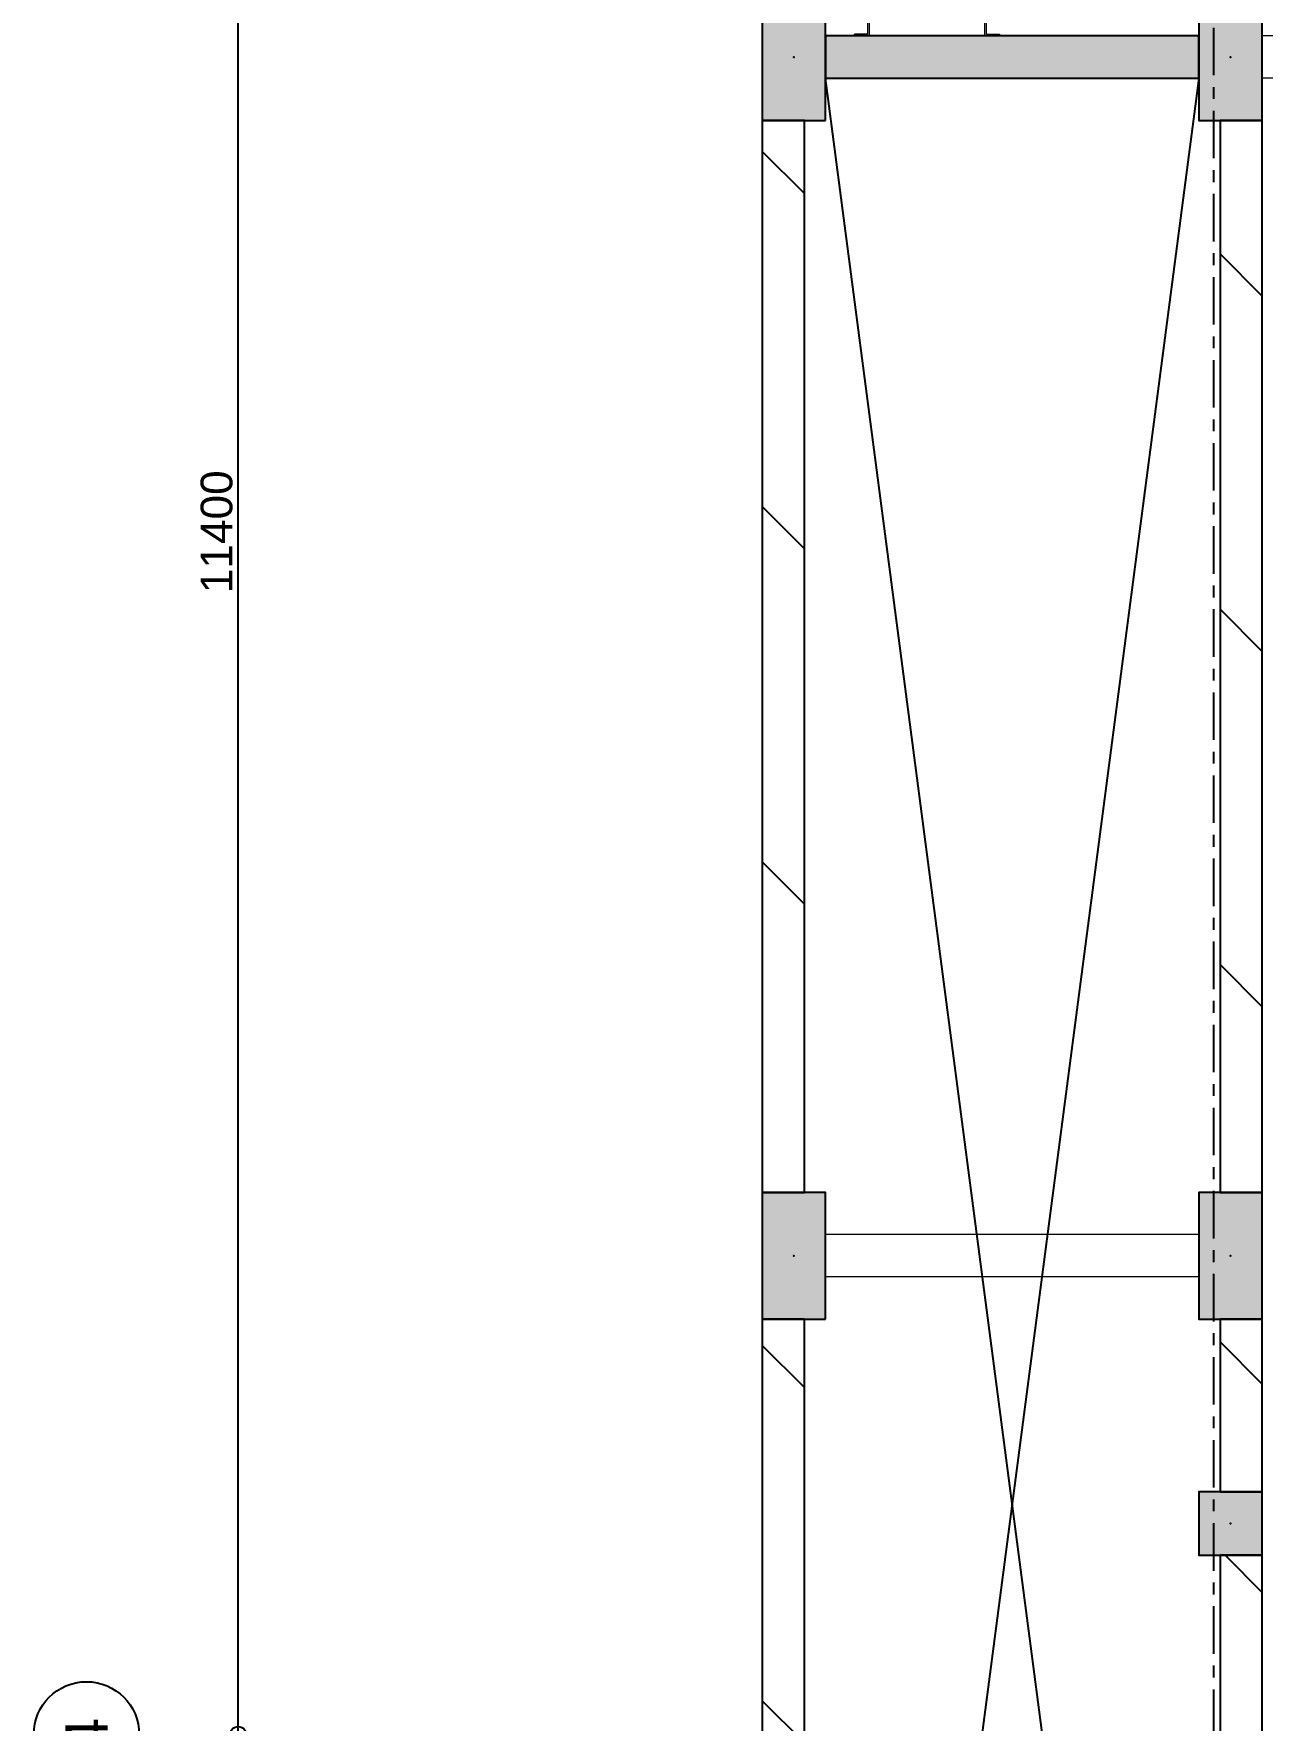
# Model space of a CAD drawing. Header units: millimetres. Extents: x -153298 to 620751, y -313239 to 250031.
# Drawn here: x -7476 to -1654, y 153534 to 161527 of the extents above; entities that cross this region are included whole.
import ezdxf
from ezdxf.enums import TextEntityAlignment as Align

# ---------------------------------------------------------------- set-up
doc = ezdxf.new("R2010")
doc.units = ezdxf.units.MM
for name, pattern in [('CENTER', [2, 1.25, -0.25, 0.25, -0.25]), ('TA_GL_000.90000', [2.475, 0.9, -0.225, 0.225, -0.225, 0.9]), ('XKITLINE00', [0])]:
    doc.linetypes.add(name, pattern=pattern)
doc.layers.get('DEFPOINTS').update_dxf_attribs({"color": 250})
for name, color, linetype in [('000 - 0_SYM_DWG_GRID-BUBBLE_MAIN_COLOR_6', 6, 'Continuous'), ('000 - 0_SYM_DWG_GRIDLINE_MAIN_COLOR_251', 251, 'Continuous'), ('000 - 0_SYM_DWG_SLOPE-SYM_TEXT_COLOR_3', 3, 'Continuous'), ('000 - CONCRETE_COL_CUT_COLOR_1', 1, 'Continuous'), ('000 - CONCRETE_COL_CUT_COLOR_5', 5, 'Continuous'), ('000 - CONCRETE_COL_HATCH_', 251, 'Continuous'), ('000 - CONCRETE_COL_WIPEOUT_', 250, 'Continuous'), ('000 - CONCRETE_WALL_CUT_COLOR_2', 2, 'Continuous'), ('000 - CONCRETE_WALL_HATCH_', 251, 'Continuous'), ('000 - CONCRETE_WALL_WIPEOUT_', 250, 'Continuous'), ('000 - D I M', 1, 'Continuous'), ('000 - EXISTING_BUILDING_MAIN_COLOR_1', 1, 'Continuous'), ('000 - EXISTING_BUILDING_MAIN_COLOR_251', 251, 'Continuous'), ('000 - EXISTING_BUILDING_SYMBOL_', 251, 'Continuous'), ('000 - EXISTING_COLUMN_CUT_COLOR_5', 5, 'Continuous'), ('000 - EXISTING_CONCRETE_MAIN_COLOR_1', 1, 'Continuous'), ('000 - GRID', 251, 'CENTER')]:
    doc.layers.add(name, color=color, linetype=linetype)
doc.styles.add('ARIAL', font='arial.ttf')
doc.styles.add('FAMELINE_FOR_CKST', font='arial.ttf')
doc.styles.add('TA', font='', dxfattribs={"height": 4.5})
doc.styles.get('TA').set_extended_font_data('Cordia New')
doc.dimstyles.new('FAMELINE-CKST_C-C', dxfattribs={"dimtxt": 0.3, "dimasz": 0.15, "dimexe": 0.1, "dimexo": 0.1, "dimgap": 0.05, "dimtad": 1, "dimzin": 0, "dimdsep": 46, "dimtxsty": 'FAMELINE_FOR_CKST', "dimblk": 'ORIGIN', "dimblk1": 'ORIGIN', "dimblk2": 'ORIGIN', "dimsah": 1, "dimcen": 0.1, "dimdle": 0.1, "dimclrd": 256, "dimclre": 256, "dimclrt": 3, "dimadec": 0, "dimazin": 0, "dimtfac": 1, "dimtix": 1, "dimtmove": 2, "dimatfit": 3, "dimfxl": 1, "dimtolj": 1, "dimtzin": 0, "dimlwd": -1, "dimlwe": -1, "dimarcsym": 0})

# ---------------------------------------------------------------- blocks, each defined once
blk = doc.blocks.new('*U4771')
at = {"layer": '000 - 0_SYM_DWG_GRID-BUBBLE_MAIN_COLOR_6'}
blk.add_line((35, 0), (30, 0), dxfattribs=at)
blk.add_circle((40, 0), 5, dxfattribs=at)
at = {"layer": '000 - 0_SYM_DWG_GRIDLINE_MAIN_COLOR_251', "color": 0, "linetype": 'ByBlock', "ltscale": 5}
blk.add_line((20, 0), (-188, 0), dxfattribs=at)
at = {"layer": '000 - 0_SYM_DWG_GRIDLINE_MAIN_COLOR_251', "color": 3}
blk.add_point((-168, 0), dxfattribs=at)
at = {"layer": '000 - 0_SYM_DWG_GRIDLINE_MAIN_COLOR_251', "color": 0}
blk.add_point((0, 0), dxfattribs=at)
at = {"style": 'TA', "flags": 1}
blk.add_attdef('LOCATION', (6, -6), '', height=4.5, rotation=270, dxfattribs=at)
at = {"layer": '000 - 0_SYM_DWG_SLOPE-SYM_TEXT_COLOR_3', "style": 'ARIAL'}
blk.add_attdef('GRID-HEAD', text='', height=4, rotation=270, dxfattribs=at).set_placement((40, 0), align=Align.MIDDLE_CENTER)
blk = doc.blocks.new('*U4769')
at = {"layer": '000 - 0_SYM_DWG_GRIDLINE_MAIN_COLOR_251', "color": 0, "linetype": 'ByBlock', "ltscale": 5}
blk.add_line((20, 0), (-600, 0), dxfattribs=at)
at = {"style": 'TA', "flags": 1}
blk.add_attdef('LOCATION', (6, -6), '', height=4.5, rotation=270, dxfattribs=at)
at = {"layer": '000 - 0_SYM_DWG_SLOPE-SYM_TEXT_COLOR_3', "style": 'ARIAL'}
blk.add_attdef('GRID-HEAD', text='', height=4, rotation=180, dxfattribs=at).set_placement((40, 0), align=Align.MIDDLE_CENTER)
blk = doc.blocks.new('_Origin')
at = {"color": 0, "linetype": 'ByBlock', "lineweight": -2}
blk.add_line((0, 0), (-1, 0), dxfattribs=at)
blk.add_circle((0, 0), 0.5, dxfattribs=at)
blk = doc.blocks.new('*D5511')
at = {"layer": '000 - D I M', "transparency": 16777216}
for p, q in [((11400, 8450), (11400, 8731.2)), ((22800, 8450), (22800, 8731.2)), ((11475, 8681.2), (22725, 8681.2))]:
    blk.add_line(p, q, dxfattribs=at)
at = {"layer": 'DEFPOINTS', "color": 0, "transparency": 16777216}
for p in [(22800, 8681.2), (11400, 8400), (22800, 8400)]:
    blk.add_point(p, dxfattribs=at)
at = {"layer": '000 - D I M', "transparency": 16777216, "xscale": 75, "yscale": 75, "zscale": 75, "rotation": 180}
blk.add_blockref('_Origin', (11400, 8681.2), dxfattribs=at)
at = {"layer": '000 - D I M', "transparency": 16777216, "xscale": 75, "yscale": 75, "zscale": 75}
blk.add_blockref('_Origin', (22800, 8681.2), dxfattribs=at)
at = {"layer": '000 - D I M', "color": 3, "transparency": 16777216, "insert": (17100, 8782.8), "char_height": 150, "attachment_point": 5, "style": 'FAMELINE_FOR_CKST'}
blk.add_mtext('\\A1;11400', dxfattribs=at)
blk = doc.blocks.new('*A264261')
at = {"layer": '000 - EXISTING_CONCRETE_MAIN_COLOR_1', "linetype": 'XKITLINE00', "lineweight": 0}
for p, q in [((230.28, 181.703982), (275.232, 181.703982)), ((280.032, 181.703982), (320.68, 181.703982)), ((230.28, 180.103982), (275.232, 180.103982)), ((280.032, 180.103982), (320.68, 180.103982)), ((322.279984, 165.144025), (322.279984, 179.303982)), ((323.879984, 178.198291), (323.879984, 179.303982)), ((323.879984, 173.263949), (323.879984, 177.638291)), ((323.879984, 165.144025), (323.879984, 172.703949)), ((230, 164.344025), (266.28, 164.344025)), ((268.68, 164.344025), (275.232, 164.344025)), ((280.032, 164.344025), (320.68, 164.344025)), ((230, 162.744025), (266.28, 162.744025)), ((268.68, 162.744025), (275.232, 162.744025)), ((280.032, 162.744025), (320.68, 162.744025))]:
    blk.add_line(p, q, dxfattribs=at)
blk = doc.blocks.new('*A333327')
at = {"layer": '000 - EXISTING_CONCRETE_MAIN_COLOR_1', "linetype": 'XKITLINE00', "lineweight": 0}
for p, q in [((276.832, 165.144025), (276.832, 179.303982)), ((278.432, 165.144025), (278.432, 179.303982))]:
    blk.add_line(p, q, dxfattribs=at)
blk = doc.blocks.new('*A850836')
at = {"layer": '000 - EXISTING_CONCRETE_MAIN_COLOR_1', "linetype": 'XKITLINE00', "lineweight": 0}
for p, q in [((322.279981, 139.784021), (322.279981, 162.744037)), ((323.879981, 139.784021), (323.879981, 162.744037))]:
    blk.add_line(p, q, dxfattribs=at)
blk = doc.blocks.new('*A1014999')
at = {"layer": '000 - EXISTING_BUILDING_MAIN_COLOR_251', "linetype": 'XKITLINE00', "lineweight": 0}
for p, q in [((323.879968, 177.638291), (323.879968, 178.198291)), ((323.879968, 178.198291), (323.943968, 178.198291)), ((323.943968, 177.702291), (323.943968, 178.198291)), ((323.879968, 177.638291), (325.719968, 177.638291)), ((323.943968, 177.702291), (325.719968, 177.702291))]:
    blk.add_line(p, q, dxfattribs=at)
blk = doc.blocks.new('*A10151000')
at = {"layer": '000 - EXISTING_BUILDING_MAIN_COLOR_251', "linetype": 'XKITLINE00', "lineweight": 0}
for p, q in [((323.879968, 172.703949), (323.879968, 173.263949)), ((323.879968, 173.263949), (325.719968, 173.263949)), ((323.943968, 172.703949), (323.879968, 172.703949)), ((323.943968, 173.199949), (323.943968, 172.703949)), ((323.943968, 173.199949), (326.119968, 173.199949)), ((326.119968, 173.199949), (326.119968, 173.22364))]:
    blk.add_line(p, q, dxfattribs=at)
blk = doc.blocks.new('*A10241009')
at = {"layer": '000 - EXISTING_BUILDING_MAIN_COLOR_1'}
blk.add_hatch(color=256, dxfattribs=at).paths.add_polyline_path([(323.944, 177.902), (323.88, 177.902), (323.88, 178.014), (323.944, 178.014)], flags=17)
at = {"layer": '000 - EXISTING_BUILDING_MAIN_COLOR_1', "linetype": 'XKITLINE00', "lineweight": 0}
for p, q in [((323.88, 178.014), (323.944, 178.014)), ((323.88, 177.958), (323.944, 177.958)), ((323.88, 177.902), (323.944, 177.902))]:
    blk.add_line(p, q, dxfattribs=at)
blk = doc.blocks.new('*A10251010')
at = {"layer": '000 - EXISTING_BUILDING_MAIN_COLOR_1'}
blk.add_hatch(color=256, dxfattribs=at).paths.add_polyline_path([(323.88, 173), (323.944, 173), (323.944, 172.888), (323.88, 172.888)], flags=17)
at = {"layer": '000 - EXISTING_BUILDING_MAIN_COLOR_1', "linetype": 'XKITLINE00', "lineweight": 0}
for p, q in [((323.944, 173), (323.88, 173)), ((323.944, 172.944), (323.88, 172.944)), ((323.944, 172.888), (323.88, 172.888))]:
    blk.add_line(p, q, dxfattribs=at)
blk = doc.blocks.new('*A10271011')
at = {"layer": '000 - EXISTING_BUILDING_MAIN_COLOR_1'}
blk.add_hatch(color=256, dxfattribs=at).paths.add_polyline_path([(323.88, 173), (323.944, 173), (323.944, 172.888), (323.88, 172.888)], flags=17)
at = {"layer": '000 - EXISTING_BUILDING_MAIN_COLOR_1', "linetype": 'XKITLINE00', "lineweight": 0}
for p, q in [((323.944, 173), (323.88, 173)), ((323.944, 172.944), (323.88, 172.944)), ((323.944, 172.888), (323.88, 172.888))]:
    blk.add_line(p, q, dxfattribs=at)
blk = doc.blocks.new('*A10281012')
at = {"layer": '000 - EXISTING_BUILDING_MAIN_COLOR_1'}
blk.add_hatch(color=256, dxfattribs=at).paths.add_polyline_path([(323.944, 177.902), (323.88, 177.902), (323.88, 178.014), (323.944, 178.014)], flags=17)
at = {"layer": '000 - EXISTING_BUILDING_MAIN_COLOR_1', "linetype": 'XKITLINE00', "lineweight": 0}
for p, q in [((323.88, 178.014), (323.944, 178.014)), ((323.88, 177.958), (323.944, 177.958)), ((323.88, 177.902), (323.944, 177.902))]:
    blk.add_line(p, q, dxfattribs=at)
blk = doc.blocks.new('*U4793')
at = {"layer": '000 - CONCRETE_COL_HATCH_'}
h = blk.add_hatch(dxfattribs=at)
h.set_pattern_fill('AR-CONC', color=256, scale=0.5)
h.set_pattern_definition([(50, (-2e-21, 0), (3.5863, -0.31376), [0.375, -4.125]), (355, (-2e-21, 0), (-0.693757, 3.76096), [0.3, -3.3]), (100.4514, (0.299, -0.026), (2.892544, 3.4472), [0.3187, -3.50571]), (46.1842, (-2e-21, 1), (5.336207, -0.827596), [0.5625, -6.1875]), (96.6356, (0.4447, 0.931), (4.67331, 4.87059), [0.47805, -5.25857]), (351.1842, (-2e-21, 1), (4.67331, 4.87059), [0.45, -4.95]), (21, (0.5, 0.75), (2.984535, -2.013094), [0.375, -4.125]), (326, (0.5, 0.75), (1.216577, 3.62575), [0.3, -3.3]), (71.4514, (0.7487, 0.5822), (4.201112, 1.612656), [0.3187, -3.50571]), (37.5, (-2e-21, 0), (0.0607993, 1.6644693), [0, -3.26, 0, -3.35, 0, -3.3125]), (7.5, (-2e-21, 0), (1.315348, 1.972059), [0, -1.91, 0, -3.185, 0, -1.2625]), (327.5, (-1.115, 0), (2.669112, -0.1127744), [0, -1.25, 0, -3.9, 0, -5.175]), (317.5, (-1.615, 0), (2.915931, 0.500525), [0, -1.625, 0, -2.59, 0, -3.675])])
h.paths.add_polyline_path([(-300, -150), (300, -150), (300, 150), (-300, 150)])
blk.add_point((0, 0))
at = {"layer": '000 - EXISTING_COLUMN_CUT_COLOR_5'}
blk.add_lwpolyline([(-300, -150), (300, -150), (300, 150), (-300, 150)], close=True, dxfattribs=at)
blk = doc.blocks.new('*U4801')
at = {"layer": '000 - CONCRETE_COL_HATCH_'}
h = blk.add_hatch(dxfattribs=at)
h.set_pattern_fill('AR-CONC', color=256, scale=0.5)
h.set_pattern_definition([(50, (-2e-21, 0), (3.5863, -0.31376), [0.375, -4.125]), (355, (-2e-21, 0), (-0.693757, 3.76096), [0.3, -3.3]), (100.4514, (0.299, -0.026), (2.892544, 3.4472), [0.3187, -3.50571]), (46.1842, (-2e-21, 1), (5.336207, -0.827596), [0.5625, -6.1875]), (96.6356, (0.4447, 0.931), (4.67331, 4.87059), [0.47805, -5.25857]), (351.1842, (-2e-21, 1), (4.67331, 4.87059), [0.45, -4.95]), (21, (0.5, 0.75), (2.984535, -2.013094), [0.375, -4.125]), (326, (0.5, 0.75), (1.216577, 3.62575), [0.3, -3.3]), (71.4514, (0.7487, 0.5822), (4.201112, 1.612656), [0.3187, -3.50571]), (37.5, (-2e-21, 0), (0.0607993, 1.6644693), [0, -3.26, 0, -3.35, 0, -3.3125]), (7.5, (-2e-21, 0), (1.315348, 1.972059), [0, -1.91, 0, -3.185, 0, -1.2625]), (327.5, (-1.115, 0), (2.669112, -0.1127744), [0, -1.25, 0, -3.9, 0, -5.175]), (317.5, (-1.615, 0), (2.915931, 0.500525), [0, -1.625, 0, -2.59, 0, -3.675])])
h.paths.add_polyline_path([(-300, -150), (300, -150), (300, 150), (-300, 150)])
blk.add_point((0, 0))
at = {"layer": '000 - EXISTING_COLUMN_CUT_COLOR_5'}
blk.add_lwpolyline([(-300, -150), (300, -150), (300, 150), (-300, 150)], close=True, dxfattribs=at)
blk = doc.blocks.new('*U4802')
at = {"layer": '000 - CONCRETE_COL_HATCH_'}
h = blk.add_hatch(dxfattribs=at)
h.set_pattern_fill('AR-CONC', color=256, scale=0.5)
h.set_pattern_definition([(50, (0, -2e-14), (3.5863, -0.31376), [0.375, -4.125]), (355, (0, -2e-14), (-0.693757, 3.76096), [0.3, -3.3]), (100.4514, (0.299, -0.026), (2.892544, 3.4472), [0.3187, -3.50571]), (46.1842, (0, 1), (5.33621, -0.8276), [0.5625, -6.1875]), (96.6356, (0.4447, 0.931), (4.67331, 4.87059), [0.47805, -5.25857]), (351.1842, (0, 1), (4.67331, 4.8706), [0.45, -4.95]), (21, (0.5, 0.75), (2.984535, -2.013094), [0.375, -4.125]), (326, (0.5, 0.75), (1.216577, 3.62575), [0.3, -3.3]), (71.4514, (0.7487, 0.5822), (4.20111, 1.612656), [0.3187, -3.50571]), (37.5, (0, -2e-14), (0.060799, 1.664469), [0, -3.26, 0, -3.35, 0, -3.3125]), (7.5, (0, -2e-14), (1.315348, 1.972059), [0, -1.91, 0, -3.185, 0, -1.2625]), (327.5, (-1.115, -2e-14), (2.669112, -0.112774), [0, -1.25, 0, -3.9, 0, -5.175]), (317.5, (-1.615, -2e-14), (2.91593, 0.500525), [0, -1.625, 0, -2.59, 0, -3.675])])
h.paths.add_polyline_path([(-150, -150), (150, -150), (150, 150), (-150, 150)])
blk.add_point((0, 0))
at = {"layer": '000 - EXISTING_COLUMN_CUT_COLOR_5'}
blk.add_lwpolyline([(-150, -150), (150, -150), (150, 150), (-150, 150)], close=True, dxfattribs=at)
blk = doc.blocks.new('*U6335')
at = {"layer": '000 - CONCRETE_WALL_HATCH_'}
h = blk.add_hatch(dxfattribs=at)
h.set_pattern_fill('ANSI31', color=256, scale=0.5)
h.set_pattern_definition([(45, (9070, -840506.8), (-841.899, 841.899), [])])
h.paths.add_polyline_path([(0, 0), (4535, 0), (4535, 200), (0, 200)])
at = {"layer": '000 - CONCRETE_WALL_CUT_COLOR_2', "lineweight": -2}
blk.add_lwpolyline([(0, 0), (4535, 0), (4535, 200), (0, 200), (0, 200), (0, 200), (0, 200), (0, 200), (0, 200), (0, 200), (0, 200), (0, 200), (0, 200), (0, 200), (0, 200), (0, 200), (0, 200), (0, 200), (0, 200), (0, 200), (0, 200), (0, 200), (0, 200), (0, 200), (0, 200), (0, 200), (0, 200), (0, 200), (0, 200), (0, 200), (0, 200), (0, 200), (0, 200), (0, 200), (0, 200), (0, 200), (0, 200), (0, 200), (0, 200), (0, 200), (0, 200), (0, 200), (0, 200), (0, 200), (0, 200), (0, 200), (0, 200), (0, 200)], close=True, dxfattribs=at)
blk = doc.blocks.new('*U6336')
at = {"layer": '000 - CONCRETE_WALL_HATCH_'}
h = blk.add_hatch(dxfattribs=at)
h.set_pattern_fill('ANSI31', color=256, scale=0.5)
h.set_pattern_definition([(45, (1638, -840506.8), (-841.899, 841.899), [])])
h.paths.add_polyline_path([(0, 0), (819, 0), (819, 200), (0, 200)])
at = {"layer": '000 - CONCRETE_WALL_CUT_COLOR_2', "lineweight": -2}
blk.add_lwpolyline([(0, 0), (819, 0), (819, 200), (0, 200), (0, 200), (0, 200), (0, 200), (0, 200), (0, 200), (0, 200), (0, 200), (0, 200), (0, 200), (0, 200), (0, 200), (0, 200), (0, 200), (0, 200), (0, 200), (0, 200), (0, 200), (0, 200), (0, 200), (0, 200), (0, 200), (0, 200), (0, 200), (0, 200), (0, 200), (0, 200), (0, 200), (0, 200), (0, 200), (0, 200), (0, 200), (0, 200), (0, 200), (0, 200), (0, 200), (0, 200), (0, 200), (0, 200), (0, 200), (0, 200), (0, 200), (0, 200), (0, 200), (0, 200)], close=True, dxfattribs=at)
blk = doc.blocks.new('*U6338')
at = {"layer": '000 - CONCRETE_WALL_HATCH_'}
h = blk.add_hatch(dxfattribs=at)
h.set_pattern_fill('ANSI31', color=256, scale=0.5)
h.set_pattern_definition([(45, (11238, -840506.8), (-841.899, 841.899), [])])
h.paths.add_polyline_path([(0, 0), (5619, 0), (5619, 200), (0, 200)])
at = {"layer": '000 - CONCRETE_WALL_CUT_COLOR_2', "lineweight": -2}
blk.add_lwpolyline([(0, 0), (5619, 0), (5619, 200), (0, 200), (0, 200), (0, 200), (0, 200), (0, 200), (0, 200), (0, 200), (0, 200), (0, 200), (0, 200), (0, 200), (0, 200), (0, 200), (0, 200), (0, 200), (0, 200), (0, 200), (0, 200), (0, 200), (0, 200), (0, 200), (0, 200), (0, 200), (0, 200), (0, 200), (0, 200), (0, 200), (0, 200), (0, 200), (0, 200), (0, 200), (0, 200), (0, 200), (0, 200), (0, 200), (0, 200), (0, 200), (0, 200), (0, 200), (0, 200), (0, 200), (0, 200), (0, 200), (0, 200), (0, 200)], close=True, dxfattribs=at)
blk = doc.blocks.new('*U6339')
at = {"layer": '000 - CONCRETE_WALL_HATCH_'}
h = blk.add_hatch(dxfattribs=at)
h.set_pattern_fill('ANSI31', color=256, scale=0.5)
h.set_pattern_definition([(45, (10162, -840506.8), (-841.899, 841.899), [])])
h.paths.add_polyline_path([(0, 0), (5081, 0), (5081, 200), (0, 200)])
at = {"layer": '000 - CONCRETE_WALL_CUT_COLOR_2', "lineweight": -2}
blk.add_lwpolyline([(0, 0), (5081, 0), (5081, 200), (0, 200), (0, 200), (0, 200), (0, 200), (0, 200), (0, 200), (0, 200), (0, 200), (0, 200), (0, 200), (0, 200), (0, 200), (0, 200), (0, 200), (0, 200), (0, 200), (0, 200), (0, 200), (0, 200), (0, 200), (0, 200), (0, 200), (0, 200), (0, 200), (0, 200), (0, 200), (0, 200), (0, 200), (0, 200), (0, 200), (0, 200), (0, 200), (0, 200), (0, 200), (0, 200), (0, 200), (0, 200), (0, 200), (0, 200), (0, 200), (0, 200), (0, 200), (0, 200), (0, 200), (0, 200)], close=True, dxfattribs=at)
blk = doc.blocks.new('*U6341')
at = {"layer": '000 - CONCRETE_WALL_HATCH_'}
h = blk.add_hatch(dxfattribs=at)
h.set_pattern_fill('ANSI31', color=256, scale=0.5)
h.set_pattern_definition([(45, (10162, -840506.8), (-841.899, 841.899), [])])
h.paths.add_polyline_path([(0, 0), (5081, 0), (5081, 200), (0, 200)])
at = {"layer": '000 - CONCRETE_WALL_CUT_COLOR_2', "lineweight": -2}
blk.add_lwpolyline([(0, 0), (5081, 0), (5081, 200), (0, 200), (0, 200), (0, 200), (0, 200), (0, 200), (0, 200), (0, 200), (0, 200), (0, 200), (0, 200), (0, 200), (0, 200), (0, 200), (0, 200), (0, 200), (0, 200), (0, 200), (0, 200), (0, 200), (0, 200), (0, 200), (0, 200), (0, 200), (0, 200), (0, 200), (0, 200), (0, 200), (0, 200), (0, 200), (0, 200), (0, 200), (0, 200), (0, 200), (0, 200), (0, 200), (0, 200), (0, 200), (0, 200), (0, 200), (0, 200), (0, 200), (0, 200), (0, 200), (0, 200), (0, 200)], close=True, dxfattribs=at)
blk = doc.blocks.new('*U6342')
at = {"layer": '000 - CONCRETE_COL_HATCH_'}
h = blk.add_hatch(dxfattribs=at)
h.set_pattern_fill('AR-CONC', color=256, scale=0.04)
h.set_pattern_definition([(50, (400, -768287.073), (7.28738676, -0.63756342), [0.762, -8.382]), (355, (400, -768287.073), (-1.40973686, 7.64227381), [0.6096, -6.70562337]), (100.4514447, (400.607, -768287.126), (5.877649884, 7.004710076), [0.64760035, -7.123609784]), (46.1842, (400, -768285.041), (10.84316164, -1.68169312), [1.143, -12.573]), (96.6355576, (400.904, -768285.181), (9.49616536, 9.89704498), [0.97140093, -10.68542433]), (351.1841512, (400, -768285.041), (9.49616536, 9.89704498), [0.91439868, -10.05838928]), (21, (401.016, -768285.549), (6.06457565, -4.090607927), [0.762, -8.382]), (326, (401.016, -768285.549), (2.472081134, 7.367518645), [0.6096, -6.7056]), (71.451445, (401.5214, -768285.89), (8.53665677, 3.276910755), [0.64760035, -7.123597504]), (37.5, (400, -768287.073), (0.12354413, 3.382201555), [0, -6.62432, 0, -6.8072, 0, -6.731]), (7.5, (400, -768287.073), (2.6727865, 4.007222993), [0, -3.88112, 0, -6.47192, 0, -2.5654]), (327.5, (397.7343, -768287.073), (5.423623807, -0.22914976), [0, -2.54, 0, -7.9248, 0, -10.5156]), (317.5, (396.7183, -768287.073), (5.925167255, 1.01705964), [0, -3.302, 0, -5.26288, 0, -7.4676])])
h.paths.add_polyline_path([(0, 0), (200, 0), (200, 1769.994625), (0, 1769.994625)])
at = {"layer": '000 - CONCRETE_COL_CUT_COLOR_1', "color": 0, "lineweight": -2}
blk.add_lwpolyline([(0, 0), (200, 0), (200, 1769.994625), (0, 1769.994625), (0, 1769.994625), (0, 1769.994625), (0, 1769.994625), (0, 1769.994625), (0, 1769.994625), (0, 1769.994625), (0, 1769.994625), (0, 1769.994625), (0, 1769.994625), (0, 1769.994625), (0, 1769.994625), (0, 1769.994625), (0, 1769.994625), (0, 1769.994625), (0, 1769.994625), (0, 1769.994625), (0, 1769.994625), (0, 1769.994625), (0, 1769.994625), (0, 1769.994625), (0, 1769.994625), (0, 1769.994625), (0, 1769.994625), (0, 1769.994625), (0, 1769.994625), (0, 1769.994625), (0, 1769.994625), (0, 1769.994625), (0, 1769.994625), (0, 1769.994625), (0, 1769.994625), (0, 1769.994625), (0, 1769.994625), (0, 1769.994625), (0, 1769.994625), (0, 1769.994625), (0, 1769.994625), (0, 1769.994625), (0, 1769.994625), (0, 1769.994625), (0, 1769.994625), (0, 1769.994625), (0, 1769.994625), (0, 1769.994625)], close=True, dxfattribs=at)
blk = doc.blocks.new('W-1-PP19-ST-ENT1-1_20260610-011831_LOPF_ST')
at = {"layer": '000 - EXISTING_BUILDING_MAIN_COLOR_1', "lineweight": 0, "xscale": 125, "yscale": 125, "zscale": 125}
for name in ['*A10241009', '*A10281012', '*A10251010', '*A10271011']:
    blk.add_blockref(name, (-21035, -16515), dxfattribs=at)
at = {"layer": '000 - EXISTING_BUILDING_MAIN_COLOR_251', "lineweight": 0, "xscale": 125, "yscale": 125, "zscale": 125}
for name in ['*A1014999', '*A10151000']:
    blk.add_blockref(name, (-21035, -16515), dxfattribs=at)
at = {"layer": '000 - EXISTING_CONCRETE_MAIN_COLOR_1', "lineweight": 0, "xscale": 125, "yscale": 125, "zscale": 125}
for name in ['*A264261', '*A333327', '*A850836']:
    blk.add_blockref(name, (-21035, -16515), dxfattribs=at)
for name, p in [('*U6338', (7750, 5998)), ('*U6339', (13969, 5998)), ('*U6335', (7715, 3828)), ('*U6336', (12550, 3828)), ('*U6341', (13969, 3828))]:
    blk.add_blockref(name, p)
at = {"color": 6}
for name, p in [('*U4801', (13669, 6048)), ('*U4801', (19350, 6048)), ('*U4802', (12400, 3978)), ('*U4793', (13669, 3978)), ('*U4793', (19350, 3978))]:
    blk.add_blockref(name, p, dxfattribs=at)
at = {"layer": '000 - CONCRETE_COL_CUT_COLOR_5'}
blk.add_blockref('*U6342', (19250, 4128), dxfattribs=at)
at = {"layer": '000 - EXISTING_BUILDING_SYMBOL_'}
for p, q in [((19250, 4128), (4969, 5998)), ((4969, 4028), (19250, 5898))]:
    blk.add_line(p, q, dxfattribs=at)
blk = doc.blocks.new('W-1-PP19-ST-ENT1-1_20260610-010700_LOPF_DIMS')
at = {"layer": '000 - GRID', "linetype": 'TA_GL_000.90000', "xscale": 50.00000000000004, "yscale": 50.00000000000004, "zscale": 50.00000000000004, "rotation": 90}
blk.add_blockref('*U4771', (11400, 7400), dxfattribs=at).add_auto_attribs({'GRID-HEAD': '4'})
at = {"layer": '000 - GRID', "linetype": 'TA_GL_000.90000', "xscale": 50, "yscale": 50, "zscale": 50, "rotation": 180}
blk.add_blockref('*U4769', (-2180, 4058), dxfattribs=at)
at = {"layer": '000 - D I M'}
dim = blk.add_linear_dim(base=(22800, 8681.2), p1=(11400, 8400), p2=(22800, 8400), angle=180, dimstyle='FAMELINE-CKST_C-C', override={"dimscale": 500, "dimdec": 0, "dimlfac": 1}, dxfattribs=at)
dim.commit()
dim.dimension.update_dxf_attribs({"geometry": '*D5511', "text_midpoint": (17100, 8782.8)})

msp = doc.modelspace()

# ---------------------------------------------------------------- block references
at = {"color": 6, "rotation": 90}
msp.add_blockref('W-1-PP19-ST-ENT1-1_20260610-010700_LOPF_DIMS', (2173.8173, 142066.7222), dxfattribs=at)

# ---------------------------------------------------------------- next in the draw order: block references
msp.add_blockref('W-1-PP19-ST-ENT1-1_20260610-011831_LOPF_ST', (2173.8173, 142066.7222), dxfattribs=at)

doc.saveas('drawing.dxf')
